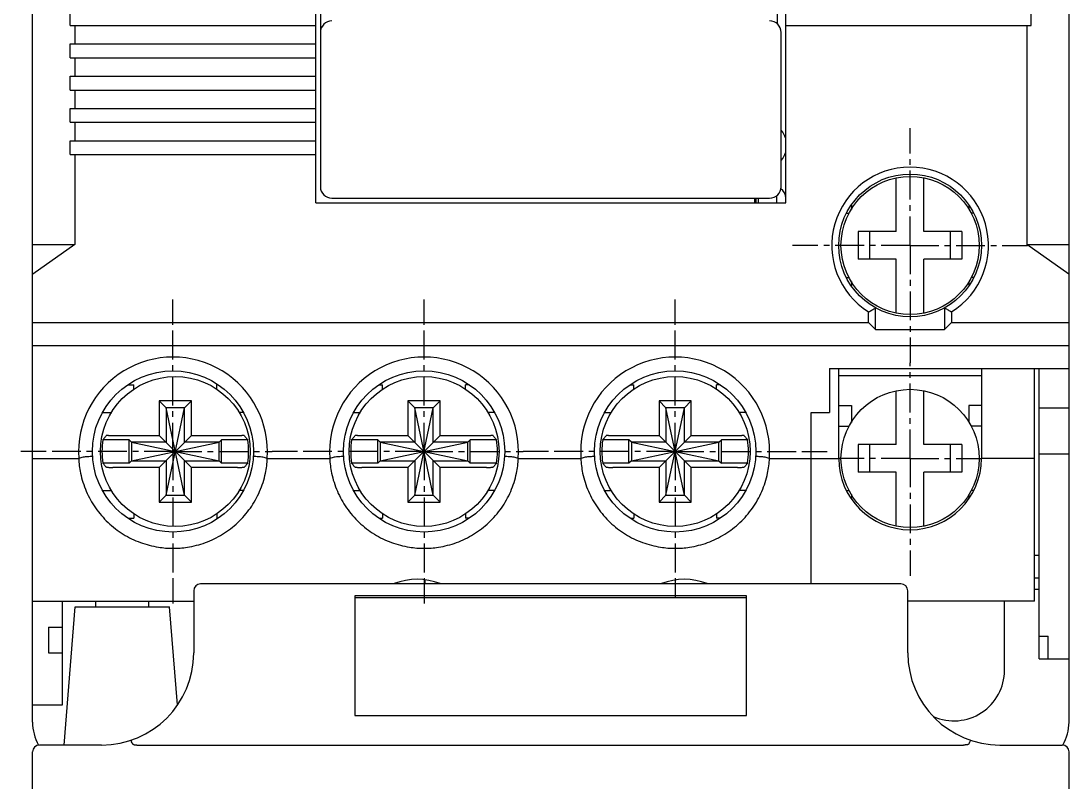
# Model space of a CAD drawing. Header units: inches. Extents: x 187 to 137830, y 99 to 66837.
# Drawn here: x 3631.17 to 3676.67, y 27185.51 to 27218.57 of the extents above; entities that cross this region are included whole.
import ezdxf

# ---------------------------------------------------------------- set-up
doc = ezdxf.new("R2010")
doc.units = ezdxf.units.IN
doc.header["$MEASUREMENT"] = 0
doc.linetypes.add('CENTER', pattern=[2, 1.25, -0.25, 0.25, -0.25])
doc.layers.add('DEFAULT_1', color=7, linetype='CENTER')

msp = doc.modelspace()

# ---------------------------------------------------------------- linework, layer by layer
at = {"color": 7, "linetype": 'Continuous'}
for p, q in [((3631.675, 27188.12), (3631.675, 27257.62)), ((3676.675, 27188.12), (3676.675, 27257.62)), ((3643.975, 27210.67), (3643.975, 27234.57)), ((3664.375, 27210.67), (3664.375, 27234.57)), ((3644.175, 27233.87), (3644.175, 27211.37)), ((3633.313, 27218.37), (3633.313, 27218.97)), ((3664.025, 27218.426), (3664.025, 27218.87)), ((3675.036, 27218.37), (3675.036, 27218.97)), ((3633.313, 27218.37), (3643.975, 27218.37)), ((3633.513, 27218.37), (3633.513, 27217.57)), ((3664.375, 27218.37), (3675.036, 27218.37)), ((3674.836, 27218.37), (3674.836, 27208.86)), ((3664.175, 27211.37), (3664.175, 27218.07)), ((3633.313, 27216.97), (3633.313, 27217.57)), ((3633.313, 27217.57), (3643.975, 27217.57)), ((3633.313, 27216.97), (3643.975, 27216.97)), ((3633.513, 27216.97), (3633.513, 27216.17)), ((3633.313, 27215.57), (3633.313, 27216.17)), ((3633.313, 27216.17), (3643.975, 27216.17)), ((3633.313, 27215.57), (3643.975, 27215.57)), ((3633.513, 27215.57), (3633.513, 27214.77)), ((3633.313, 27214.17), (3633.313, 27214.77)), ((3633.313, 27214.77), (3643.975, 27214.77)), ((3633.313, 27214.17), (3643.975, 27214.17)), ((3633.513, 27214.17), (3633.513, 27213.37)), ((3633.313, 27212.77), (3633.313, 27213.37)), ((3633.313, 27213.37), (3643.975, 27213.37)), ((3633.313, 27212.77), (3643.975, 27212.77)), ((3633.513, 27212.77), (3633.513, 27208.86)), ((3669.175, 27209.42), (3669.175, 27211.759)), ((3670.375, 27209.42), (3670.375, 27211.759)), ((3644.675, 27210.87), (3663.675, 27210.87)), ((3663.025, 27210.87), (3663.025, 27210.67)), ((3663.075, 27210.87), (3663.075, 27210.67)), ((3663.175, 27210.87), (3663.175, 27210.67)), ((3663.975, 27210.981), (3663.975, 27210.67)), ((3643.975, 27210.67), (3664.375, 27210.67)), ((3667.225, 27210.571), (3667.225, 27210.385)), ((3672.325, 27210.572), (3672.325, 27210.385)), ((3667.025, 27210.22), (3667.126, 27210.22)), ((3672.525, 27210.22), (3672.424, 27210.22)), ((3667.525, 27209.42), (3667.525, 27208.22)), ((3669.175, 27209.42), (3667.525, 27209.42)), ((3668.025, 27208.22), (3668.025, 27209.42)), ((3672.025, 27209.42), (3670.375, 27209.42)), ((3671.525, 27208.22), (3671.525, 27209.42)), ((3672.025, 27209.42), (3672.025, 27208.22)), ((3631.675, 27208.86), (3633.513, 27208.86)), ((3633.513, 27208.86), (3631.689, 27207.57)), ((3674.836, 27208.86), (3676.675, 27208.86)), ((3676.661, 27207.57), (3674.836, 27208.86)), ((3669.175, 27208.22), (3667.525, 27208.22)), ((3669.175, 27205.88), (3669.175, 27208.22)), ((3670.375, 27205.88), (3670.375, 27208.22)), ((3672.025, 27208.22), (3670.375, 27208.22)), ((3631.675, 27207.57), (3631.689, 27207.57)), ((3667.021, 27207.42), (3667.126, 27207.42)), ((3667.225, 27207.255), (3667.225, 27207.079)), ((3672.325, 27207.255), (3672.325, 27207.078)), ((3672.529, 27207.42), (3672.424, 27207.42)), ((3676.661, 27207.57), (3676.675, 27207.57)), ((3667.975, 27205.47), (3667.975, 27205.936)), ((3668.275, 27205.17), (3668.275, 27206.107)), ((3671.275, 27206.107), (3671.275, 27205.17)), ((3671.575, 27205.936), (3671.575, 27205.47)), ((3631.675, 27205.47), (3667.975, 27205.47)), ((3668.275, 27205.17), (3667.975, 27205.47)), ((3671.575, 27205.47), (3671.275, 27205.17)), ((3671.575, 27205.47), (3676.675, 27205.47)), ((3668.275, 27205.17), (3671.275, 27205.17)), ((3631.675, 27204.47), (3676.675, 27204.47)), ((3666.275, 27203.47), (3666.275, 27201.57)), ((3666.275, 27203.47), (3676.675, 27203.47)), ((3666.675, 27199.57), (3666.675, 27203.47)), ((3666.675, 27203.17), (3672.875, 27203.17)), ((3672.875, 27203.47), (3672.875, 27199.57)), ((3675.175, 27193.37), (3675.175, 27203.47)), ((3675.375, 27190.87), (3675.375, 27203.47)), ((3635.823, 27202.77), (3636.075, 27202.77)), ((3636.075, 27202.57), (3636.075, 27202.77)), ((3639.675, 27202.57), (3639.675, 27202.77)), ((3639.726, 27202.77), (3639.675, 27202.77)), ((3646.723, 27202.77), (3646.875, 27202.77)), ((3646.875, 27202.57), (3646.875, 27202.77)), ((3650.475, 27202.57), (3650.475, 27202.77)), ((3650.626, 27202.77), (3650.475, 27202.77)), ((3657.623, 27202.77), (3657.775, 27202.77)), ((3657.775, 27202.57), (3657.775, 27202.77)), ((3661.375, 27202.57), (3661.375, 27202.77)), ((3661.526, 27202.77), (3661.375, 27202.77)), ((3669.175, 27200.17), (3669.175, 27202.509)), ((3670.375, 27200.17), (3670.375, 27202.509)), ((3637.175, 27202.07), (3637.175, 27200.57)), ((3637.475, 27201.77), (3637.175, 27202.07)), ((3638.575, 27202.07), (3637.175, 27202.07)), ((3637.475, 27201.77), (3637.475, 27200.27)), ((3637.475, 27197.97), (3638.275, 27201.77)), ((3638.275, 27197.97), (3637.475, 27201.77)), ((3638.275, 27201.77), (3637.475, 27201.77)), ((3638.275, 27201.77), (3638.575, 27202.07)), ((3638.275, 27200.27), (3638.275, 27201.77)), ((3638.575, 27200.57), (3638.575, 27202.07)), ((3647.975, 27202.07), (3647.975, 27200.57)), ((3648.275, 27201.77), (3647.975, 27202.07)), ((3649.375, 27202.07), (3647.975, 27202.07)), ((3648.275, 27201.77), (3648.275, 27200.27)), ((3648.275, 27197.97), (3649.075, 27201.77)), ((3649.075, 27197.97), (3648.275, 27201.77)), ((3649.075, 27201.77), (3648.275, 27201.77)), ((3649.075, 27201.77), (3649.375, 27202.07)), ((3649.075, 27200.27), (3649.075, 27201.77)), ((3649.375, 27200.57), (3649.375, 27202.07)), ((3658.875, 27202.07), (3658.875, 27200.57)), ((3660.275, 27202.07), (3658.875, 27202.07)), ((3659.175, 27201.77), (3658.875, 27202.07)), ((3659.175, 27201.77), (3659.175, 27200.27)), ((3659.175, 27197.97), (3659.975, 27201.77)), ((3659.975, 27197.97), (3659.175, 27201.77)), ((3659.975, 27201.77), (3659.175, 27201.77)), ((3659.975, 27201.77), (3660.275, 27202.07)), ((3659.975, 27200.27), (3659.975, 27201.77)), ((3660.275, 27200.57), (3660.275, 27202.07)), ((3666.675, 27201.87), (3667.225, 27201.87)), ((3667.225, 27201.87), (3667.225, 27201.135)), ((3672.875, 27201.87), (3672.325, 27201.87)), ((3672.325, 27201.87), (3672.325, 27201.135)), ((3675.375, 27201.77), (3676.675, 27201.77)), ((3634.729, 27201.57), (3635.114, 27201.57)), ((3640.82, 27201.57), (3640.636, 27201.57)), ((3645.629, 27201.57), (3645.914, 27201.57)), ((3651.72, 27201.57), (3651.436, 27201.57)), ((3656.529, 27201.57), (3656.814, 27201.57)), ((3662.62, 27201.57), (3662.336, 27201.57)), ((3665.475, 27194.12), (3665.475, 27201.57)), ((3665.475, 27201.57), (3666.275, 27201.57)), ((3666.675, 27200.97), (3667.126, 27200.97)), ((3672.875, 27200.97), (3672.424, 27200.97)), ((3635.87, 27200.375), (3634.731, 27200.375)), ((3634.98, 27200.57), (3637.175, 27200.57)), ((3635.87, 27199.365), (3635.87, 27200.375)), ((3635.975, 27200.27), (3635.87, 27200.375)), ((3637.175, 27199.17), (3638.575, 27200.57)), ((3638.575, 27199.17), (3637.175, 27200.57)), ((3638.575, 27200.57), (3640.77, 27200.57)), ((3639.775, 27200.27), (3639.88, 27200.375)), ((3639.88, 27199.365), (3639.88, 27200.375)), ((3641.018, 27200.375), (3639.88, 27200.375)), ((3646.67, 27200.375), (3645.531, 27200.375)), ((3645.78, 27200.57), (3647.975, 27200.57)), ((3646.67, 27199.365), (3646.67, 27200.375)), ((3646.775, 27200.27), (3646.67, 27200.375)), ((3647.975, 27199.17), (3649.375, 27200.57)), ((3649.375, 27199.17), (3647.975, 27200.57)), ((3649.375, 27200.57), (3651.57, 27200.57)), ((3650.575, 27200.27), (3650.68, 27200.375)), ((3650.68, 27199.365), (3650.68, 27200.375)), ((3651.818, 27200.375), (3650.68, 27200.375)), ((3657.57, 27200.375), (3656.431, 27200.375)), ((3656.68, 27200.57), (3658.875, 27200.57)), ((3657.57, 27199.365), (3657.57, 27200.375)), ((3657.675, 27200.27), (3657.57, 27200.375)), ((3658.875, 27199.17), (3660.275, 27200.57)), ((3660.275, 27199.17), (3658.875, 27200.57)), ((3660.275, 27200.57), (3662.47, 27200.57)), ((3661.475, 27200.27), (3661.58, 27200.375)), ((3661.58, 27199.365), (3661.58, 27200.375)), ((3662.718, 27200.375), (3661.58, 27200.375)), ((3635.975, 27200.27), (3635.975, 27199.47)), ((3635.975, 27200.27), (3639.775, 27199.47)), ((3637.475, 27200.27), (3635.975, 27200.27)), ((3635.975, 27199.47), (3639.775, 27200.27)), ((3639.775, 27200.27), (3638.275, 27200.27)), ((3639.775, 27199.47), (3639.775, 27200.27)), ((3646.775, 27200.27), (3646.775, 27199.47)), ((3648.275, 27200.27), (3646.775, 27200.27)), ((3646.775, 27200.27), (3650.575, 27199.47)), ((3646.775, 27199.47), (3650.575, 27200.27)), ((3650.575, 27200.27), (3649.075, 27200.27)), ((3650.575, 27199.47), (3650.575, 27200.27)), ((3657.675, 27200.27), (3657.675, 27199.47)), ((3657.675, 27199.47), (3661.475, 27200.27)), ((3659.175, 27200.27), (3657.675, 27200.27)), ((3657.675, 27200.27), (3661.475, 27199.47)), ((3661.475, 27200.27), (3659.975, 27200.27)), ((3661.475, 27199.47), (3661.475, 27200.27)), ((3669.175, 27200.17), (3667.525, 27200.17)), ((3667.525, 27200.17), (3667.525, 27198.97)), ((3668.025, 27198.97), (3668.025, 27200.17)), ((3672.025, 27200.17), (3670.375, 27200.17)), ((3671.525, 27198.97), (3671.525, 27200.17)), ((3672.025, 27200.17), (3672.025, 27198.97)), ((3631.675, 27199.57), (3633.686, 27199.57)), ((3635.975, 27199.47), (3635.87, 27199.365)), ((3635.975, 27199.47), (3637.475, 27199.47)), ((3637.475, 27199.47), (3637.475, 27197.97)), ((3638.275, 27197.97), (3638.275, 27199.47)), ((3638.275, 27199.47), (3639.775, 27199.47)), ((3639.775, 27199.47), (3639.88, 27199.365)), ((3641.864, 27199.57), (3644.586, 27199.57)), ((3646.775, 27199.47), (3646.67, 27199.365)), ((3646.775, 27199.47), (3648.275, 27199.47)), ((3648.275, 27199.47), (3648.275, 27197.97)), ((3649.075, 27197.97), (3649.075, 27199.47)), ((3649.075, 27199.47), (3650.575, 27199.47)), ((3650.575, 27199.47), (3650.68, 27199.365)), ((3652.764, 27199.57), (3655.486, 27199.57)), ((3657.675, 27199.47), (3657.57, 27199.365)), ((3657.675, 27199.47), (3659.175, 27199.47)), ((3659.175, 27199.47), (3659.175, 27197.97)), ((3659.975, 27197.97), (3659.975, 27199.47)), ((3659.975, 27199.47), (3661.475, 27199.47)), ((3661.475, 27199.47), (3661.58, 27199.365)), ((3663.664, 27199.57), (3666.675, 27199.57)), ((3663.664, 27199.57), (3666.675, 27199.57)), ((3675.175, 27199.57), (3672.875, 27199.57)), ((3675.175, 27199.57), (3672.875, 27199.57)), ((3675.375, 27199.77), (3676.675, 27199.77)), ((3635.87, 27199.365), (3634.731, 27199.365)), ((3637.175, 27199.17), (3635.169, 27199.17)), ((3637.175, 27199.17), (3637.175, 27197.67)), ((3638.575, 27197.67), (3638.575, 27199.17)), ((3640.581, 27199.17), (3638.575, 27199.17)), ((3641.018, 27199.365), (3639.88, 27199.365)), ((3646.67, 27199.365), (3645.531, 27199.365)), ((3647.975, 27199.17), (3645.969, 27199.17)), ((3647.975, 27199.17), (3647.975, 27197.67)), ((3649.375, 27197.67), (3649.375, 27199.17)), ((3651.381, 27199.17), (3649.375, 27199.17)), ((3651.818, 27199.365), (3650.68, 27199.365)), ((3657.57, 27199.365), (3656.431, 27199.365)), ((3658.875, 27199.17), (3656.869, 27199.17)), ((3658.875, 27199.17), (3658.875, 27197.67)), ((3660.275, 27197.67), (3660.275, 27199.17)), ((3662.281, 27199.17), (3660.275, 27199.17)), ((3662.718, 27199.365), (3661.58, 27199.365)), ((3669.175, 27198.97), (3667.525, 27198.97)), ((3669.175, 27196.63), (3669.175, 27198.97)), ((3672.025, 27198.97), (3670.375, 27198.97)), ((3670.375, 27196.63), (3670.375, 27198.97)), ((3634.732, 27198.17), (3635.114, 27198.17)), ((3640.818, 27198.17), (3640.636, 27198.17)), ((3645.632, 27198.17), (3645.914, 27198.17)), ((3651.718, 27198.17), (3651.436, 27198.17)), ((3656.532, 27198.17), (3656.814, 27198.17)), ((3662.618, 27198.17), (3662.336, 27198.17)), ((3667.014, 27198.17), (3667.126, 27198.17)), ((3672.535, 27198.17), (3672.424, 27198.17)), ((3637.475, 27197.97), (3637.175, 27197.67)), ((3637.175, 27197.67), (3638.575, 27197.67)), ((3637.475, 27197.97), (3638.275, 27197.97)), ((3638.275, 27197.97), (3638.575, 27197.67)), ((3648.275, 27197.97), (3647.975, 27197.67)), ((3647.975, 27197.67), (3649.375, 27197.67)), ((3648.275, 27197.97), (3649.075, 27197.97)), ((3649.075, 27197.97), (3649.375, 27197.67)), ((3659.175, 27197.97), (3658.875, 27197.67)), ((3658.875, 27197.67), (3660.275, 27197.67)), ((3659.175, 27197.97), (3659.975, 27197.97)), ((3659.975, 27197.97), (3660.275, 27197.67)), ((3667.225, 27198.005), (3667.225, 27197.844)), ((3672.325, 27198.005), (3672.325, 27197.844)), ((3635.832, 27196.97), (3636.075, 27196.97)), ((3636.075, 27197.17), (3636.075, 27196.97)), ((3639.675, 27197.17), (3639.675, 27196.97)), ((3639.717, 27196.97), (3639.675, 27196.97)), ((3646.732, 27196.97), (3646.875, 27196.97)), ((3646.875, 27197.17), (3646.875, 27196.97)), ((3650.475, 27197.17), (3650.475, 27196.97)), ((3650.617, 27196.97), (3650.475, 27196.97)), ((3657.632, 27196.97), (3657.775, 27196.97)), ((3657.775, 27197.17), (3657.775, 27196.97)), ((3661.375, 27197.17), (3661.375, 27196.97)), ((3661.517, 27196.97), (3661.375, 27196.97)), ((3675.175, 27195.37), (3675.375, 27195.37)), ((3669.375, 27194.12), (3638.975, 27194.12)), ((3648.725, 27194.12), (3648.725, 27194.282)), ((3675.375, 27194.37), (3675.175, 27194.37)), ((3638.675, 27193.82), (3638.675, 27191.12)), ((3645.675, 27193.607), (3645.675, 27188.397)), ((3662.675, 27193.607), (3645.675, 27193.607)), ((3662.675, 27188.397), (3662.675, 27193.607)), ((3669.675, 27191.12), (3669.675, 27193.82)), ((3675.375, 27193.87), (3675.175, 27193.87)), ((3631.675, 27193.37), (3638.675, 27193.37)), ((3632.975, 27188.87), (3632.975, 27193.37)), ((3633.045, 27187.12), (3633.525, 27193.12)), ((3633.525, 27193.12), (3637.625, 27193.12)), ((3634.425, 27193.12), (3634.425, 27193.37)), ((3636.725, 27193.12), (3636.725, 27193.37)), ((3637.965, 27188.862), (3637.625, 27193.12)), ((3662.675, 27193.508), (3645.675, 27193.508)), ((3675.175, 27193.37), (3669.675, 27193.37)), ((3673.875, 27190.37), (3673.875, 27193.37)), ((3632.375, 27192.245), (3632.375, 27191.12)), ((3632.375, 27192.245), (3632.975, 27192.245)), ((3675.375, 27191.849), (3675.775, 27191.849)), ((3675.775, 27190.87), (3675.775, 27191.849)), ((3632.375, 27191.12), (3632.975, 27191.12)), ((3675.375, 27190.87), (3676.675, 27190.87)), ((3631.675, 27188.87), (3632.975, 27188.87)), ((3645.675, 27188.397), (3662.675, 27188.397)), ((3631.675, 27158.02), (3631.675, 27186.82)), ((3634.675, 27187.12), (3631.975, 27187.12)), ((3636.253, 27187.12), (3672.097, 27187.12)), ((3673.675, 27187.12), (3676.375, 27187.12)), ((3676.675, 27158.02), (3676.675, 27186.82))]:
    msp.add_line(p, q, dxfattribs=at)
for centre, radius in [((3669.775, 27208.82), 3.1), ((3669.775, 27208.82), 3), ((3637.775, 27199.87), 3.5), ((3637.875, 27199.87), 3.253), ((3648.675, 27199.87), 3.5), ((3648.675, 27199.87), 3.253), ((3659.575, 27199.87), 3.5), ((3659.575, 27199.87), 3.253), ((3669.775, 27199.57), 3)]:
    msp.add_circle(centre, radius, dxfattribs=at)
for centre, radius, start, end in [((3644.675, 27218.07), 0.5, 90, 180), ((3663.675, 27218.07), 0.5, 0, 90), ((3663.425, 27213.17), 1, 17.3215, 41.1071), ((3663.425, 27213.17), 1, 318.8929, 342.6785), ((3669.775, 27208.82), 3.4, 301.9666, 238.0334), ((3644.675, 27211.37), 0.5, 180, 270), ((3663.675, 27211.37), 0.5, 270, 0), ((3663.875, 27210.87), 0.5, 0, 55.4051), ((3637.775, 27199.87), 4.1, 355.8039, 184.1961), ((3648.675, 27199.87), 4.1, 355.8039, 184.1961), ((3659.575, 27199.87), 4.1, 355.8039, 184.1961), ((3637.875, 27199.87), 3.184, 170.8733, 189.1267), ((3637.875, 27199.87), 3.184, 350.8733, 9.1267), ((3648.675, 27199.87), 3.184, 170.8733, 189.1267), ((3648.675, 27199.87), 3.184, 350.8733, 9.1267), ((3659.575, 27199.87), 3.184, 170.8733, 189.1267), ((3659.575, 27199.87), 3.184, 350.8733, 9.1267), ((3669.775, 27199.57), 3.1, 180, 0), ((3638.975, 27193.82), 0.3, 90, 180), ((3648.375, 27191.62), 2.7, 68.4474, 111.5526), ((3659.975, 27191.62), 2.7, 68.4474, 111.5526), ((3669.375, 27193.82), 0.3, 0, 90), ((3634.675, 27191.12), 4, 270, 0), ((3673.675, 27191.12), 4, 180, 270), ((3671.675, 27190.37), 2.2, 246.4596, 0), ((3633.675, 27188.12), 2, 180, 210), ((3674.675, 27188.12), 2, 330, 0), ((3631.975, 27186.82), 0.3, 90, 180), ((3676.375, 27186.82), 0.3, 0, 90)]:
    msp.add_arc(centre, radius, start, end, dxfattribs=at)
for points, start_tangent, end_tangent in [([(3667.975, 27205.936), (3668.127, 27206.021), (3668.275, 27206.107)], (0.87449, 0.485044), (0.861375, 0.507969)), ([(3671.275, 27206.107), (3671.423, 27206.021), (3671.575, 27205.936)], (0.861375, -0.507969), (0.87449, -0.485044)), ([(3634.731, 27200.375), (3634.778, 27200.436), (3634.826, 27200.497), (3634.874, 27200.556)], (0.60071, 0.799467), (0.637322, 0.770597)), ([(3634.98, 27200.57), (3634.95, 27200.569), (3634.922, 27200.567), (3634.899, 27200.564), (3634.882, 27200.56), (3634.874, 27200.556)], (-1, 0), (-0.637322, -0.770597)), ([(3640.875, 27200.556), (3640.867, 27200.56), (3640.851, 27200.564), (3640.828, 27200.567), (3640.8, 27200.569), (3640.77, 27200.57)], (-0.637322, 0.770597), (-1, 0)), ([(3640.875, 27200.556), (3640.924, 27200.497), (3640.971, 27200.436), (3641.018, 27200.375)], (0.637322, -0.770597), (0.60071, -0.799467)), ([(3645.531, 27200.375), (3645.578, 27200.436), (3645.626, 27200.497), (3645.674, 27200.556)], (0.60071, 0.799467), (0.637322, 0.770597)), ([(3645.78, 27200.57), (3645.75, 27200.569), (3645.722, 27200.567), (3645.699, 27200.564), (3645.682, 27200.56), (3645.674, 27200.556)], (-1, 0), (-0.637322, -0.770597)), ([(3651.675, 27200.556), (3651.667, 27200.56), (3651.651, 27200.564), (3651.628, 27200.567), (3651.6, 27200.569), (3651.57, 27200.57)], (-0.637322, 0.770597), (-1, 0)), ([(3651.675, 27200.556), (3651.724, 27200.497), (3651.771, 27200.436), (3651.818, 27200.375)], (0.637322, -0.770597), (0.60071, -0.799467)), ([(3656.431, 27200.375), (3656.478, 27200.436), (3656.526, 27200.497), (3656.574, 27200.556)], (0.60071, 0.799467), (0.637322, 0.770597)), ([(3656.68, 27200.57), (3656.65, 27200.569), (3656.622, 27200.567), (3656.599, 27200.564), (3656.582, 27200.56), (3656.574, 27200.556)], (-1, 0), (-0.637322, -0.770597)), ([(3662.575, 27200.556), (3662.567, 27200.56), (3662.551, 27200.564), (3662.528, 27200.567), (3662.5, 27200.569), (3662.47, 27200.57)], (-0.637322, 0.770597), (-1, 0)), ([(3662.575, 27200.556), (3662.624, 27200.497), (3662.671, 27200.436), (3662.718, 27200.375)], (0.637322, -0.770597), (0.60071, -0.799467)), ([(3633.68, 27199.57), (3633.76, 27198.933), (3634.01, 27198.143), (3634.412, 27197.42), (3634.955, 27196.789), (3635.616, 27196.28), (3636.359, 27195.918), (3637.14, 27195.715), (3637.775, 27195.665)], (0.046693, -0.998909), (1, 0.000216)), ([(3634.281, 27199.659), (3634.07, 27199.636), (3633.87, 27199.618), (3633.686, 27199.57)], (-0.99411, -0.108378), (-0.996472, -0.083922)), ([(3637.775, 27195.665), (3638.399, 27195.713), (3639.181, 27195.914), (3639.926, 27196.275), (3640.589, 27196.784), (3641.133, 27197.414), (3641.537, 27198.136), (3641.788, 27198.927), (3641.87, 27199.57)], (1, -0.00015), (0.046679, 0.99891)), ([(3641.864, 27199.57), (3641.68, 27199.618), (3641.48, 27199.637), (3641.268, 27199.659)], (-0.996473, 0.08392), (-0.99411, 0.108375)), ([(3644.58, 27199.57), (3644.66, 27198.933), (3644.91, 27198.143), (3645.312, 27197.42), (3645.855, 27196.789), (3646.516, 27196.28), (3647.259, 27195.918), (3648.04, 27195.715), (3648.675, 27195.665)], (0.046693, -0.998909), (1, 0.000216)), ([(3645.181, 27199.659), (3644.97, 27199.636), (3644.77, 27199.618), (3644.586, 27199.57)], (-0.99411, -0.108378), (-0.996472, -0.083922)), ([(3648.675, 27195.665), (3649.299, 27195.713), (3650.081, 27195.914), (3650.826, 27196.275), (3651.489, 27196.784), (3652.033, 27197.414), (3652.437, 27198.136), (3652.688, 27198.927), (3652.77, 27199.57)], (1, -0.00015), (0.046679, 0.99891)), ([(3652.764, 27199.57), (3652.58, 27199.618), (3652.38, 27199.637), (3652.168, 27199.659)], (-0.996473, 0.08392), (-0.99411, 0.108375)), ([(3655.48, 27199.57), (3655.56, 27198.933), (3655.81, 27198.143), (3656.212, 27197.42), (3656.755, 27196.789), (3657.416, 27196.28), (3658.159, 27195.918), (3658.94, 27195.715), (3659.575, 27195.665)], (0.046693, -0.998909), (1, 0.000216)), ([(3656.081, 27199.659), (3655.87, 27199.636), (3655.67, 27199.618), (3655.486, 27199.57)], (-0.99411, -0.108378), (-0.996472, -0.083922)), ([(3659.575, 27195.665), (3660.199, 27195.713), (3660.981, 27195.914), (3661.726, 27196.275), (3662.389, 27196.784), (3662.933, 27197.414), (3663.337, 27198.136), (3663.588, 27198.927), (3663.67, 27199.57)], (1, -0.00015), (0.046679, 0.99891)), ([(3663.664, 27199.57), (3663.48, 27199.618), (3663.28, 27199.637), (3663.068, 27199.659)], (-0.996473, 0.08392), (-0.99411, 0.108375)), ([(3634.852, 27199.211), (3634.811, 27199.261), (3634.771, 27199.313), (3634.731, 27199.365)], (-0.631723, 0.775194), (-0.60071, 0.799467)), ([(3634.852, 27199.211), (3634.87, 27199.2), (3634.905, 27199.19), (3634.957, 27199.182), (3635.02, 27199.175), (3635.093, 27199.171), (3635.169, 27199.17)], (0.631723, -0.775194), (1, 0)), ([(3640.581, 27199.17), (3640.656, 27199.171), (3640.73, 27199.175), (3640.793, 27199.182), (3640.844, 27199.19), (3640.88, 27199.2), (3640.898, 27199.211)], (1, 0), (0.631723, 0.775194)), ([(3641.018, 27199.365), (3640.979, 27199.313), (3640.938, 27199.261), (3640.898, 27199.211)], (-0.60071, -0.799467), (-0.631723, -0.775194)), ([(3645.652, 27199.211), (3645.611, 27199.261), (3645.571, 27199.313), (3645.531, 27199.365)], (-0.631723, 0.775194), (-0.60071, 0.799467)), ([(3645.652, 27199.211), (3645.67, 27199.2), (3645.705, 27199.19), (3645.757, 27199.182), (3645.82, 27199.175), (3645.893, 27199.171), (3645.969, 27199.17)], (0.631723, -0.775194), (1, 0)), ([(3651.381, 27199.17), (3651.456, 27199.171), (3651.53, 27199.175), (3651.593, 27199.182), (3651.644, 27199.19), (3651.68, 27199.2), (3651.698, 27199.211)], (1, 0), (0.631723, 0.775194)), ([(3651.818, 27199.365), (3651.779, 27199.313), (3651.738, 27199.261), (3651.698, 27199.211)], (-0.60071, -0.799467), (-0.631723, -0.775194)), ([(3656.552, 27199.211), (3656.511, 27199.261), (3656.471, 27199.313), (3656.431, 27199.365)], (-0.631723, 0.775194), (-0.60071, 0.799467)), ([(3656.552, 27199.211), (3656.57, 27199.2), (3656.605, 27199.19), (3656.657, 27199.182), (3656.72, 27199.175), (3656.793, 27199.171), (3656.869, 27199.17)], (0.631723, -0.775194), (1, 0)), ([(3662.281, 27199.17), (3662.356, 27199.171), (3662.43, 27199.175), (3662.493, 27199.182), (3662.544, 27199.19), (3662.58, 27199.2), (3662.598, 27199.211)], (1, 0), (0.631723, 0.775194)), ([(3662.718, 27199.365), (3662.679, 27199.313), (3662.638, 27199.261), (3662.598, 27199.211)], (-0.60071, -0.799467), (-0.631723, -0.775194)), ([(3636.011, 27187.182), (3635.979, 27187.26), (3635.954, 27187.31), (3635.939, 27187.325)], (-0.360234, 0.932862), (-0.948757, -0.316006)), ([(3636.011, 27187.182), (3636.027, 27187.161), (3636.054, 27187.146), (3636.087, 27187.135), (3636.123, 27187.128), (3636.163, 27187.124), (3636.206, 27187.121), (3636.253, 27187.12)], (0.360234, -0.932862), (1, 0)), ([(3672.338, 27187.182), (3672.323, 27187.161), (3672.295, 27187.146), (3672.262, 27187.135), (3672.226, 27187.128), (3672.187, 27187.124), (3672.144, 27187.121), (3672.097, 27187.12)], (-0.360253, -0.932855), (-1, 0)), ([(3672.338, 27187.182), (3672.371, 27187.26), (3672.396, 27187.31), (3672.411, 27187.325)], (0.360253, 0.932855), (0.948758, -0.316005))]:
    msp.add_spline(points, degree=3, dxfattribs=dict(at, start_tangent=start_tangent, end_tangent=end_tangent))
at = {"layer": 'DEFAULT_1', "color": 7, "linetype": 'CENTER'}
for p, q in [((3669.775, 27208.82), (3669.775, 27213.92)), ((3669.775, 27208.82), (3664.675, 27208.82)), ((3669.775, 27208.82), (3674.875, 27208.82)), ((3669.775, 27208.82), (3669.775, 27203.72)), ((3637.775, 27205.37), (3637.775, 27206.47)), ((3648.675, 27205.37), (3648.675, 27206.47)), ((3659.575, 27205.37), (3659.575, 27206.47)), ((3637.775, 27199.87), (3637.775, 27205.37)), ((3648.675, 27199.87), (3648.675, 27205.37)), ((3659.575, 27199.87), (3659.575, 27205.37)), ((3669.775, 27199.57), (3669.775, 27203.72)), ((3632.275, 27199.87), (3631.175, 27199.87)), ((3637.775, 27199.87), (3632.275, 27199.87)), ((3637.775, 27199.87), (3642.075, 27199.87)), ((3637.775, 27199.87), (3637.775, 27194.37)), ((3643.175, 27199.87), (3642.075, 27199.87)), ((3648.675, 27199.87), (3643.175, 27199.87)), ((3648.675, 27199.87), (3652.975, 27199.87)), ((3648.675, 27199.87), (3648.675, 27194.37)), ((3654.075, 27199.87), (3652.975, 27199.87)), ((3659.575, 27199.87), (3654.075, 27199.87)), ((3659.575, 27199.87), (3665.075, 27199.87)), ((3659.575, 27199.87), (3659.575, 27194.37)), ((3665.075, 27199.87), (3666.175, 27199.87)), ((3669.775, 27199.57), (3666.675, 27199.57)), ((3669.775, 27199.57), (3672.875, 27199.57)), ((3669.775, 27199.57), (3669.775, 27194.47)), ((3637.775, 27194.37), (3637.775, 27193.27)), ((3648.675, 27194.37), (3648.675, 27193.27)), ((3659.575, 27194.37), (3659.575, 27193.52))]:
    msp.add_line(p, q, dxfattribs=at)

doc.saveas('drawing.dxf')
